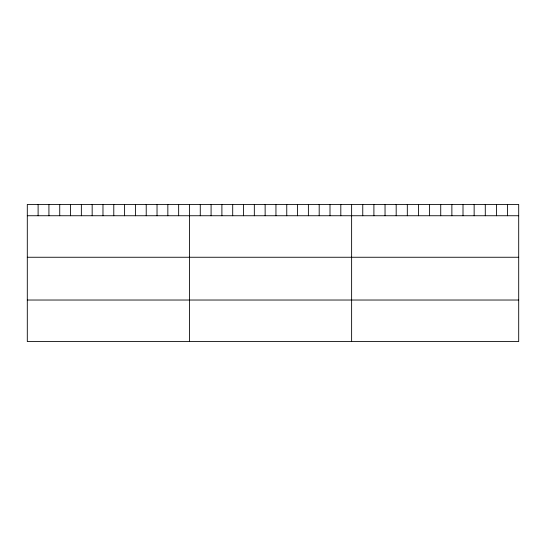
<?xml version="1.0" encoding="UTF-8"?>
<svg xmlns="http://www.w3.org/2000/svg" width="546" height="546" viewBox="0 0 546 546"><rect width="100%" height="100%" fill="white"/><g stroke="black" fill="none" stroke-linecap="round" stroke-linejoin="round"><path stroke-width="0.82" d="M518.7 215.738L518.7 341.55L27.3 341.55L27.3 204.45L518.7 204.45L518.7 215.738L27.3 215.738M27.3 257.255L518.7 257.255M27.3 300.027L518.7 300.027M507.562 204.45L507.562 215.738M496.423 204.45L496.423 215.738M485.285 204.45L485.285 215.738M474.146 204.45L474.146 215.738M463.008 204.45L463.008 215.738M451.87 204.45L451.87 215.738M440.731 204.45L440.731 215.738M429.593 204.45L429.593 215.738M418.454 204.45L418.454 215.738M407.316 204.45L407.316 215.738M396.178 204.45L396.178 215.738M385.039 204.45L385.039 215.738M373.901 204.45L373.901 215.738M362.762 204.45L362.762 215.738M351.624 204.45L351.624 341.55M340.813 204.45L340.813 215.738M330.002 204.45L330.002 215.738M319.192 204.45L319.192 215.738M308.381 204.45L308.381 215.738M297.57 204.45L297.57 215.738M286.759 204.45L286.759 215.738M275.948 204.45L275.948 215.738M265.138 204.45L265.138 215.738M254.327 204.45L254.327 215.738M243.516 204.45L243.516 215.738M232.705 204.45L232.705 215.738M221.894 204.45L221.894 215.738M211.084 204.45L211.084 215.738M200.273 204.45L200.273 215.738M189.462 204.45L189.462 341.55M178.651 204.45L178.651 215.738M167.84 204.45L167.84 215.738M157.03 204.45L157.03 215.738M146.219 204.45L146.219 215.738M135.408 204.45L135.408 215.738M124.597 204.45L124.597 215.738M113.786 204.45L113.786 215.738M102.976 204.45L102.976 215.738M92.165 204.45L92.165 215.738M81.354 204.45L81.354 215.738M70.543 204.45L70.543 215.738M59.732 204.45L59.732 215.738M48.922 204.45L48.922 215.738M38.111 204.45L38.111 215.738"/></g></svg>
